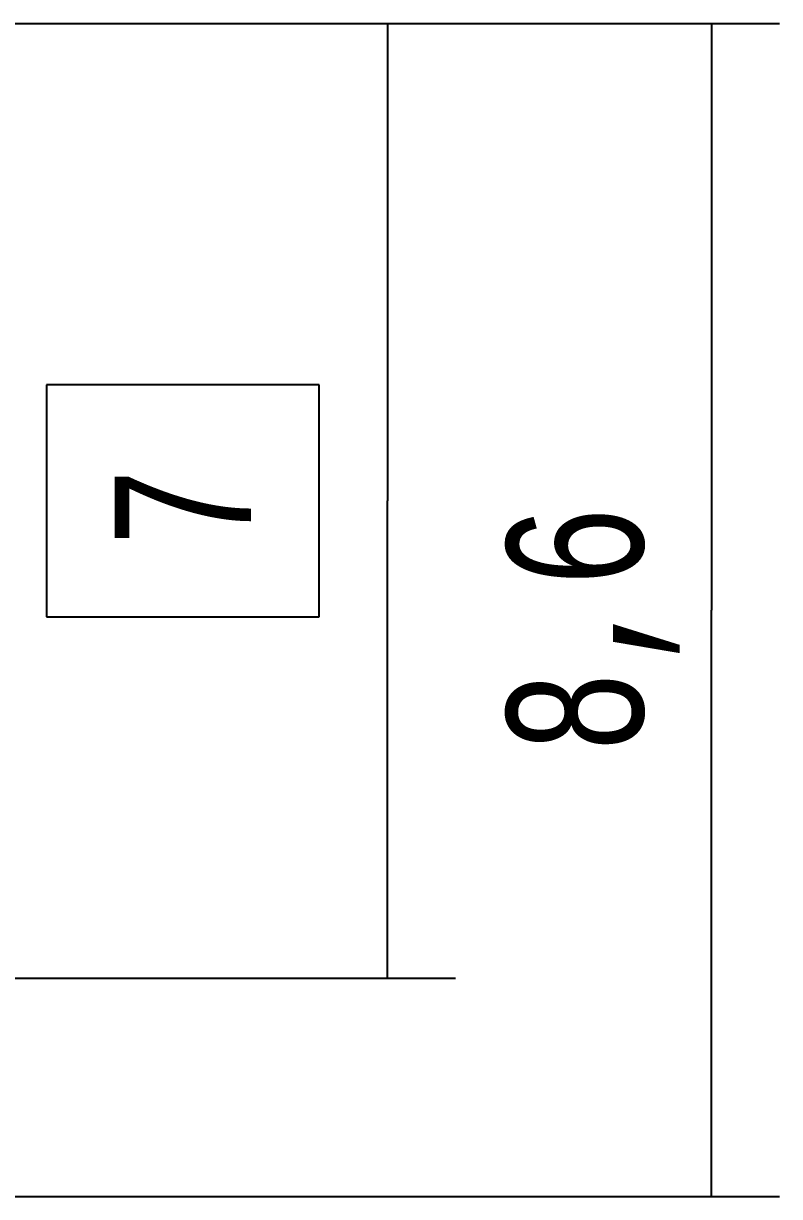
# Model space of a CAD drawing. Extents: x 0 to 420, y 0 to 297.
# Drawn here: x 163.39 to 168.93, y 212.01 to 220.61 of the extents above; entities that cross this region are included whole.
import ezdxf

# ---------------------------------------------------------------- set-up
doc = ezdxf.new("R2010")
doc.units = 0
doc.layers.add('6', color=7, linetype='CONTINUOUS')
doc.styles.get("Standard").update_dxf_attribs({"font": 'monotxt.shx'})
doc.dimstyles.new('DSTYLE2', dxfattribs={"dimtxt": 1, "dimasz": 1, "dimexe": 1.5, "dimexo": 0, "dimgap": 1.5, "dimtad": 1, "dimrnd": 0.01, "dimzin": 11, "dimcen": 0.09, "dimazin": 3, "dimtp": 0.05, "dimtfac": 1, "dimtdec": 4, "dimtofl": 0, "dimtmove": 0, "dimatfit": 3, "dimtolj": 1, "dimtzin": 0})

# ---------------------------------------------------------------- blocks, each defined once
blk = doc.blocks.new('_AH13')
at = {"layer": '101', "color": 0, "linetype": 'CONTINUOUS'}
blk.add_solid([(0, 0), (-1, 0.166667), (-1, -0.166667), (0, 0)], dxfattribs=at)
blk = doc.blocks.new('*D44')
at = {"layer": '6', "color": 180, "linetype": 'CONTINUOUS'}
for p, q in [((159.31182, 220.61105), (159.81165, 220.61105)), ((163.08456, 220.61105), (168.93436, 220.61105)), ((168.43436, 220.61105), (168.43436, 216.31105)), ((168.43436, 212.01105), (168.43436, 216.31105)), ((155.31182, 212.01105), (159.00756, 212.01105)), ((160.81559, 212.01105), (168.93436, 212.01105))]:
    blk.add_line(p, q, dxfattribs=at)
at = {"layer": '6', "color": 180}
for p, rotation in [((168.43436, 220.61105), 450), ((168.43436, 212.01105), 630)]:
    blk.add_blockref('_AH13', p, dxfattribs=dict(at, rotation=rotation))
at = {"layer": '6', "color": 180, "linetype": 'CONTINUOUS', "width": 0.7}
blk.add_text('8,6', height=1, rotation=90, dxfattribs=at).set_placement((167.93403, 215.26105))
blk = doc.blocks.new('*D4656')
at = {"layer": '6', "color": 1, "linetype": 'CONTINUOUS'}
for p, q in [((159.31182, 220.61105), (159.81429, 220.61105)), ((163.05426, 220.61105), (166.55881, 220.61105)), ((166.05881, 220.61105), (166.05881, 217.11105)), ((165.55848, 217.96105), (163.55848, 217.96105)), ((163.55848, 217.96105), (163.55848, 216.26105)), ((165.55848, 216.26105), (165.55848, 217.96105)), ((166.05881, 213.61105), (166.05881, 217.11105)), ((163.55848, 216.26105), (165.55848, 216.26105)), ((162.51213, 213.61105), (166.55881, 213.61105))]:
    blk.add_line(p, q, dxfattribs=at)
at = {"layer": '6', "color": 1}
for p, rotation in [((166.05881, 220.61105), 450), ((166.05881, 213.61105), 270)]:
    blk.add_blockref('_AH13', p, dxfattribs=dict(at, rotation=rotation))
at = {"layer": '6', "color": 1, "linetype": 'CONTINUOUS', "width": 0.7}
blk.add_text('7', height=1, rotation=90, dxfattribs=at).set_placement((165.05848, 216.76105))

msp = doc.modelspace()

# ---------------------------------------------------------------- dimensions: what is measured, and where the dimension line sits
at = {"layer": '6', "color": 180, "linetype": 'CONTINUOUS'}
dim = msp.add_linear_dim(base=(168.43436, 212.01105), p1=(159.31182, 220.61105), p2=(155.31182, 212.01105), angle=90, dimstyle='DSTYLE2', override={"dimblk": '_AH13', "dimsah": 0}, dxfattribs=at)
dim.commit()
dim.dimension.update_dxf_attribs({"geometry": '*D44', "text_midpoint": (167.43403, 216.31105), "dimtype": 128})
at = {"layer": '6', "color": 1, "linetype": 'CONTINUOUS'}
dim = msp.add_linear_dim(base=(166.05881, 220.61105), p1=(162.51213, 213.61105), p2=(159.31182, 220.61105), angle=90, dimstyle='DSTYLE2', override={"dimblk": '_AH13', "dimsah": 0}, dxfattribs=at)
dim.commit()
dim.dimension.update_dxf_attribs({"geometry": '*D4656', "text_midpoint": (164.55848, 217.11105), "dimtype": 128})

doc.saveas('drawing.dxf')
